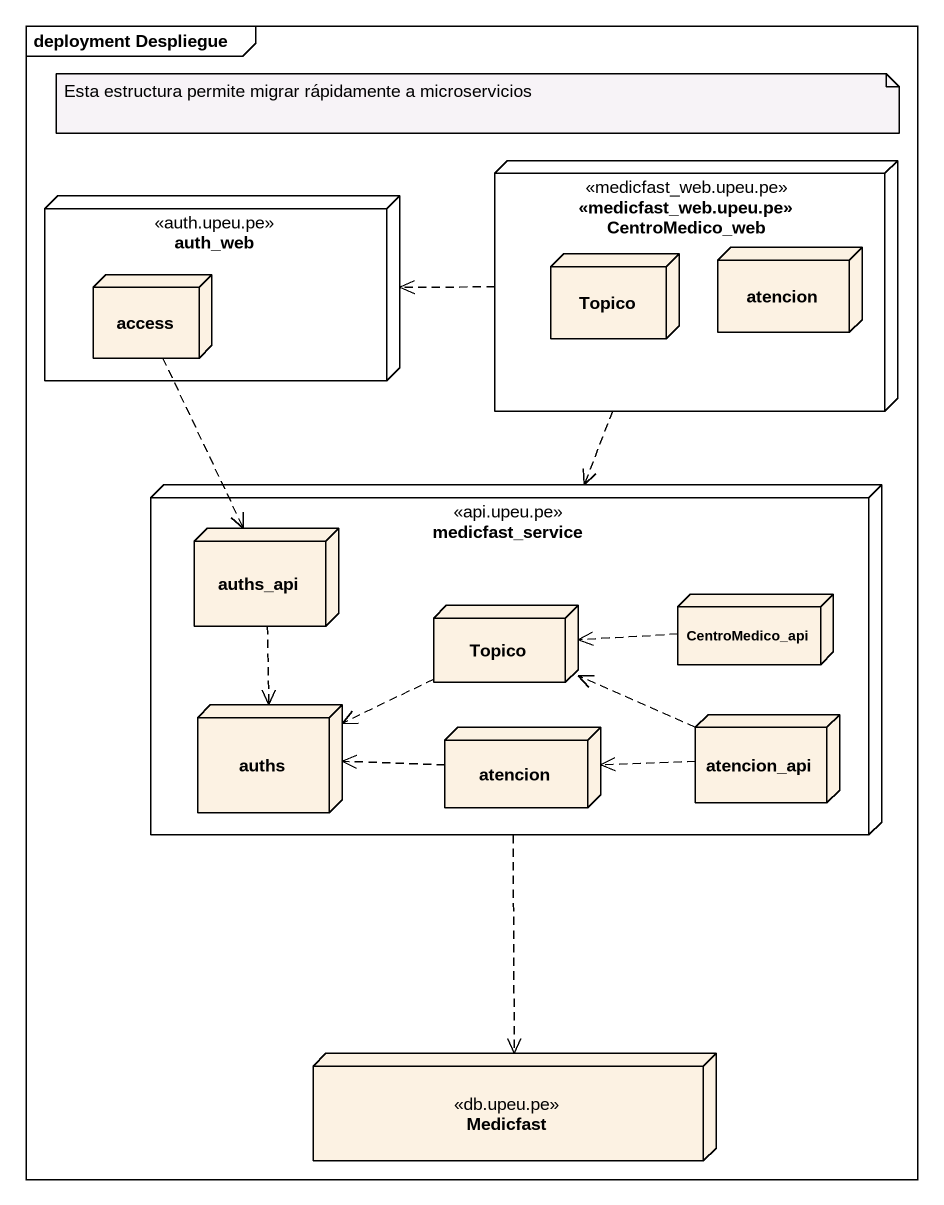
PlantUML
@startuml
mainframe deployment Despliegue
node "<<medicfast_web.upeu.pe>> CentroMedico_web" as medicfast_web_upeu_pe <<medicfast_web.upeu.pe>> {
  node Topico
  node atencion
}
node auth_web <<auth.upeu.pe>> {
  node access
}
node medicfast_service <<api.upeu.pe>> {
  node auths_api
  node CentroMedico_api
  node "Topico" as Topico_2
  node auths
  node "atencion" as atencion_2
  node atencion_api
}
node Medicfast <<db.upeu.pe>>
medicfast_web_upeu_pe .left.> auth_web
medicfast_web_upeu_pe ..> medicfast_service
access ..> auths_api
medicfast_service ..> Medicfast
auths_api ..> auths
CentroMedico_api .left.> Topico_2
Topico_2 .left.> auths
atencion_2 .left.> auths
atencion_api .left.> Topico_2
atencion_api .left.> atencion_2
note as N1
  Esta estructura permite migrar rápidamente a microservicios
end note
@enduml
